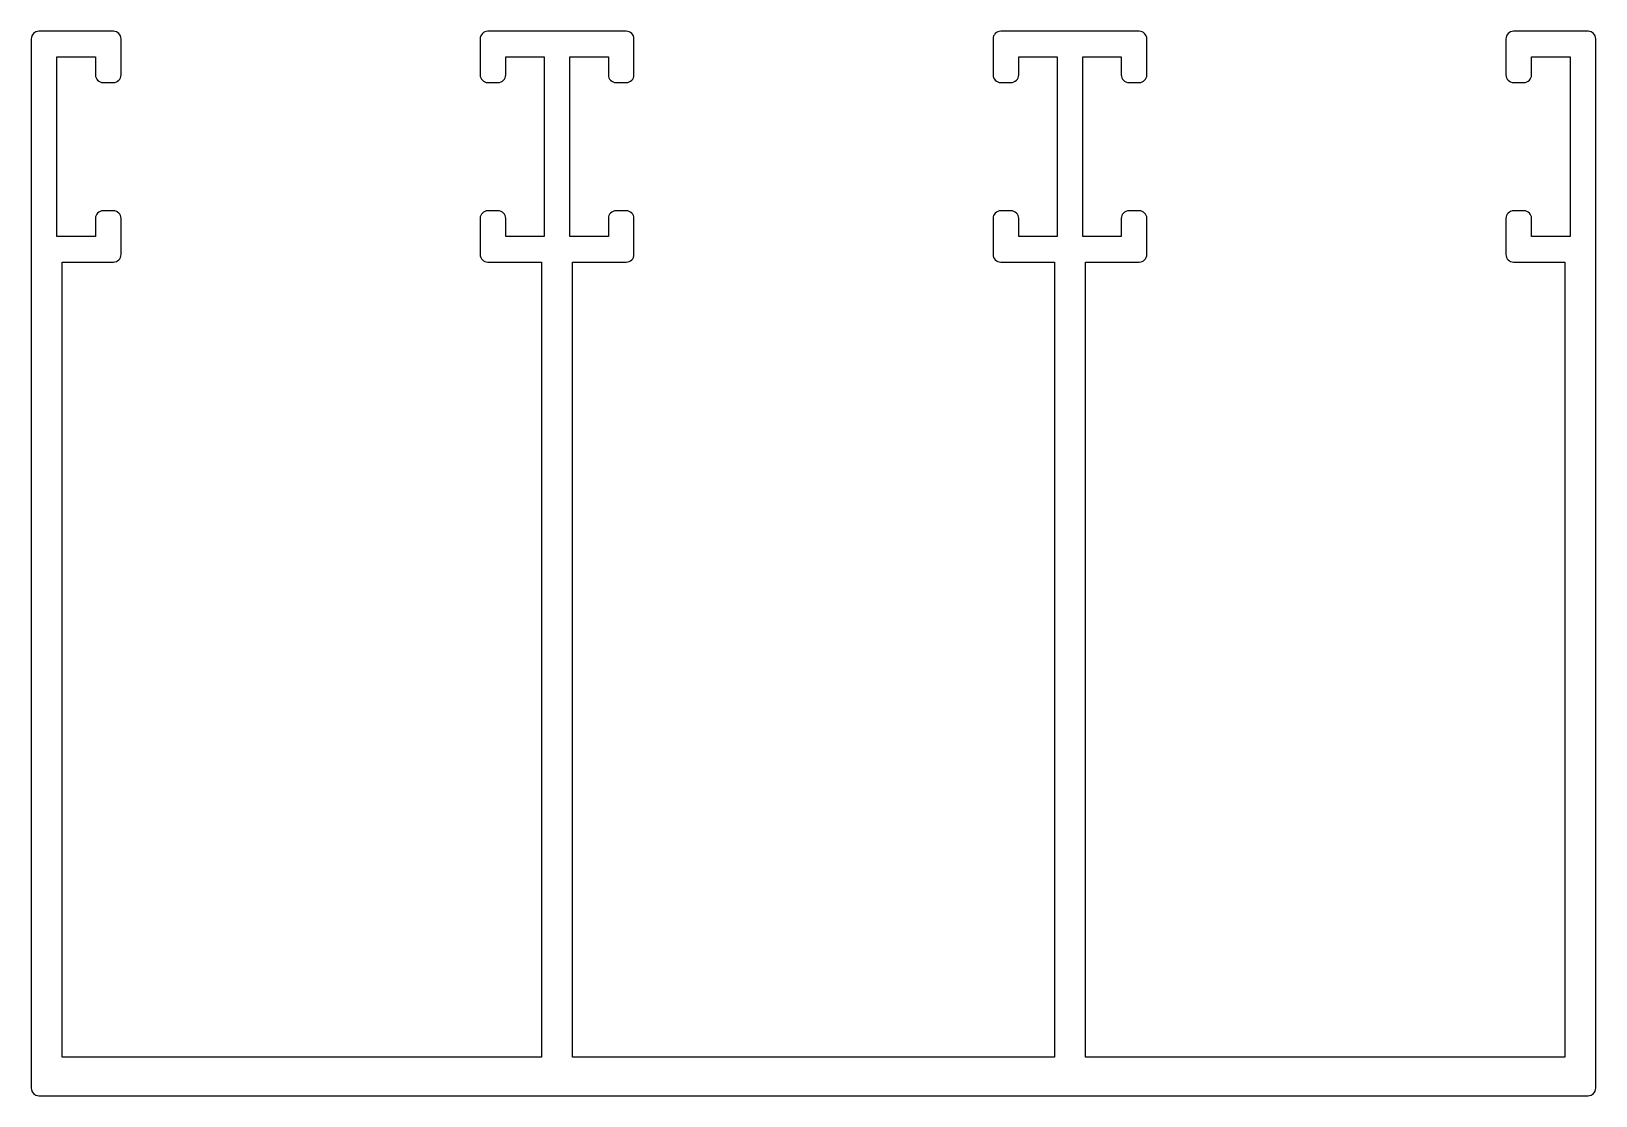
# Model space of a CAD drawing. Extents: x 1353.5 to 1414.5, y 2337 to 2378.5.
import ezdxf

# ---------------------------------------------------------------- set-up
doc = ezdxf.new("R2010")
doc.units = 0
doc.layers.get('0').update_dxf_attribs({"linetype": 'CONTINUOUS'})

msp = doc.modelspace()

# ---------------------------------------------------------------- linework, layer by layer
for p, q in [((1356.713, 2378.503), (1353.813, 2378.503)), ((1376.713, 2378.503), (1371.313, 2378.503)), ((1396.713, 2378.503), (1391.313, 2378.503)), ((1414.213, 2378.503), (1411.313, 2378.503)), ((1353.513, 2378.203), (1353.513, 2337.303)), ((1357.013, 2376.803), (1357.013, 2378.203)), ((1371.013, 2378.203), (1371.013, 2376.803)), ((1377.013, 2376.803), (1377.013, 2378.203)), ((1391.013, 2378.203), (1391.013, 2376.803)), ((1397.013, 2376.803), (1397.013, 2378.203)), ((1411.013, 2378.203), (1411.013, 2376.803)), ((1414.513, 2337.303), (1414.513, 2378.203)), ((1354.513, 2370.503), (1354.513, 2377.503)), ((1354.513, 2377.503), (1356.013, 2377.503)), ((1356.013, 2377.503), (1356.013, 2376.803)), ((1372.013, 2376.803), (1372.013, 2377.503)), ((1372.013, 2377.503), (1373.513, 2377.503)), ((1373.513, 2377.503), (1373.513, 2370.503)), ((1374.513, 2370.503), (1374.513, 2377.503)), ((1374.513, 2377.503), (1376.013, 2377.503)), ((1376.013, 2377.503), (1376.013, 2376.803)), ((1392.013, 2376.803), (1392.013, 2377.503)), ((1392.013, 2377.503), (1393.513, 2377.503)), ((1393.513, 2377.503), (1393.513, 2370.503)), ((1394.513, 2370.503), (1394.513, 2377.503)), ((1394.513, 2377.503), (1396.013, 2377.503)), ((1396.013, 2377.503), (1396.013, 2376.803)), ((1412.013, 2376.803), (1412.013, 2377.503)), ((1412.013, 2377.503), (1413.513, 2377.503)), ((1413.513, 2377.503), (1413.513, 2370.503)), ((1356.313, 2376.503), (1356.713, 2376.503)), ((1371.313, 2376.503), (1371.713, 2376.503)), ((1376.313, 2376.503), (1376.713, 2376.503)), ((1391.313, 2376.503), (1391.713, 2376.503)), ((1396.313, 2376.503), (1396.713, 2376.503)), ((1411.313, 2376.503), (1411.713, 2376.503)), ((1356.013, 2371.203), (1356.013, 2370.503)), ((1356.713, 2371.503), (1356.313, 2371.503)), ((1357.013, 2369.803), (1357.013, 2371.203)), ((1371.013, 2371.203), (1371.013, 2369.803)), ((1371.713, 2371.503), (1371.313, 2371.503)), ((1372.013, 2370.503), (1372.013, 2371.203)), ((1376.013, 2371.203), (1376.013, 2370.503)), ((1376.713, 2371.503), (1376.313, 2371.503)), ((1377.013, 2369.803), (1377.013, 2371.203)), ((1391.013, 2371.203), (1391.013, 2369.803)), ((1391.713, 2371.503), (1391.313, 2371.503)), ((1392.013, 2370.503), (1392.013, 2371.203)), ((1396.013, 2371.203), (1396.013, 2370.503)), ((1396.713, 2371.503), (1396.313, 2371.503)), ((1397.013, 2369.803), (1397.013, 2371.203)), ((1411.013, 2371.203), (1411.013, 2369.803)), ((1411.713, 2371.503), (1411.313, 2371.503)), ((1412.013, 2370.503), (1412.013, 2371.203)), ((1356.013, 2370.503), (1354.513, 2370.503)), ((1373.513, 2370.503), (1372.013, 2370.503)), ((1376.013, 2370.503), (1374.513, 2370.503)), ((1393.513, 2370.503), (1392.013, 2370.503)), ((1396.013, 2370.503), (1394.513, 2370.503)), ((1413.513, 2370.503), (1412.013, 2370.503)), ((1354.713, 2338.503), (1354.713, 2369.503)), ((1354.713, 2369.503), (1356.713, 2369.503)), ((1371.313, 2369.503), (1373.413, 2369.503)), ((1373.413, 2369.503), (1373.413, 2338.503)), ((1374.613, 2338.503), (1374.613, 2369.503)), ((1374.613, 2369.503), (1376.713, 2369.503)), ((1391.313, 2369.503), (1393.413, 2369.503)), ((1393.413, 2369.503), (1393.413, 2338.503)), ((1394.613, 2338.503), (1394.613, 2369.503)), ((1394.613, 2369.503), (1396.713, 2369.503)), ((1411.313, 2369.503), (1413.313, 2369.503)), ((1413.313, 2369.503), (1413.313, 2338.503)), ((1373.413, 2338.503), (1354.713, 2338.503)), ((1393.413, 2338.503), (1374.613, 2338.503)), ((1413.313, 2338.503), (1394.613, 2338.503)), ((1353.813, 2337.003), (1414.213, 2337.003))]:
    msp.add_line(p, q)
for centre, start, end in [((1353.813, 2378.203), 90, 180), ((1356.713, 2378.203), 0, 90), ((1371.313, 2378.203), 90, 180), ((1376.713, 2378.203), 0, 90), ((1391.313, 2378.203), 90, 180), ((1396.713, 2378.203), 0, 90), ((1411.313, 2378.203), 90, 180), ((1414.213, 2378.203), 0, 90), ((1356.313, 2376.803), 180, 270), ((1356.713, 2376.803), 270, 0), ((1371.313, 2376.803), 180, 270), ((1371.713, 2376.803), 270, 0), ((1376.313, 2376.803), 180, 270), ((1376.713, 2376.803), 270, 0), ((1391.313, 2376.803), 180, 270), ((1391.713, 2376.803), 270, 0), ((1396.313, 2376.803), 180, 270), ((1396.713, 2376.803), 270, 0), ((1411.313, 2376.803), 180, 270), ((1411.713, 2376.803), 270, 0), ((1356.313, 2371.203), 90, 180), ((1356.713, 2371.203), 0, 90), ((1371.313, 2371.203), 90, 180), ((1371.713, 2371.203), 0, 90), ((1376.313, 2371.203), 90, 180), ((1376.713, 2371.203), 0, 90), ((1391.313, 2371.203), 90, 180), ((1391.713, 2371.203), 0, 90), ((1396.313, 2371.203), 90, 180), ((1396.713, 2371.203), 0, 90), ((1411.313, 2371.203), 90, 180), ((1411.713, 2371.203), 0, 90), ((1356.713, 2369.803), 270, 0), ((1371.313, 2369.803), 180, 270), ((1376.713, 2369.803), 270, 0), ((1391.313, 2369.803), 180, 270), ((1396.713, 2369.803), 270, 0), ((1411.313, 2369.803), 180, 270), ((1353.813, 2337.303), 180, 270), ((1414.213, 2337.303), 270, 0)]:
    msp.add_arc(centre, 0.3, start, end)

doc.saveas('drawing.dxf')
